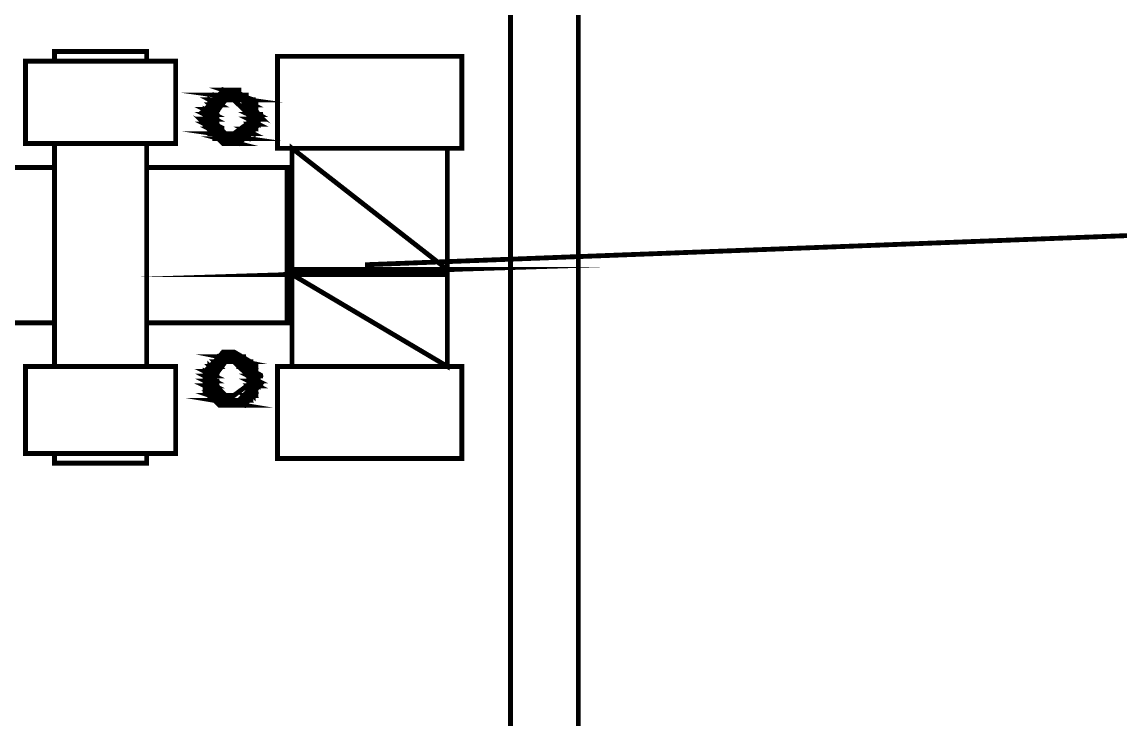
# Model space of a CAD drawing. Header units: metres. Extents: x -593 to 248, y 430 to 1024.
# Drawn here: x -250.28 to -240.68, y 805.31 to 811.41 of the extents above; entities that cross this region are included whole.
import ezdxf

# ---------------------------------------------------------------- set-up
doc = ezdxf.new("R2010")
doc.units = ezdxf.units.M
doc.header["$MEASUREMENT"] = 0
doc.layers.add('C00-00-00-BLACK', color=7, linetype='Continuous')
doc.layers.add('CFF-00-00', color=1, linetype='Continuous')

msp = doc.modelspace()

# ---------------------------------------------------------------- linework, layer by layer
at = {"layer": 'C00-00-00-BLACK', "const_width": 0.0423}
for points in [[(-246.0108, 819.5879), (-246.0108, 810.3449)], [(-245.4178, 819.5879), (-245.4178, 799.2389)], [(-249.1928, 811.0649), (-249.1928, 811.1499), (-249.9978, 811.1499), (-249.9978, 811.0649)], [(-246.0108, 810.4309), (-246.0108, 799.2389)], [(-249.9978, 810.3449), (-249.9978, 808.3959)], [(-249.1928, 808.3959), (-249.1928, 810.3449)], [(-247.9208, 808.3959), (-247.9208, 810.3029)], [(-246.5628, 808.3959), (-246.5628, 810.3029)], [(-249.9978, 810.1349), (-251.3978, 810.1349), (-251.3978, 808.7769), (-249.9978, 808.7769)], [(-249.1928, 808.7769), (-247.9638, 808.7769), (-247.9638, 810.1349), (-249.1928, 810.1349)], [(-249.1928, 807.6339), (-249.1928, 807.5499), (-249.9978, 807.5499), (-249.9978, 807.6339)], [(-249.9978, 807.6339), (-249.1928, 807.6339)]]:
    msp.add_lwpolyline(points, dxfattribs=at)
for points in [[(-250.2508, 810.3449), (-248.9388, 810.3449), (-248.9388, 811.0649), (-250.2508, 811.0649), (-250.2508, 810.3449)], [(-248.0478, 810.3029), (-246.4368, 810.3029), (-246.4368, 811.1079), (-248.0478, 811.1079), (-248.0478, 810.3029)], [(-248.3438, 810.7689), (-248.5978, 810.7689), (-248.3008, 810.7269), (-248.3438, 810.7689)], [(-248.2168, 810.5579), (-248.2168, 810.6019), (-248.2968, 810.7329), (-248.4278, 810.8109), (-248.4708, 810.8109), (-248.5238, 810.8109), (-248.6828, 810.6209), (-248.6828, 810.5579), (-248.6828, 810.5059), (-248.5238, 810.3449), (-248.4708, 810.3449), (-248.4068, 810.3449), (-248.2168, 810.5059), (-248.2168, 810.5579)], [(-248.3868, 810.8109), (-248.5138, 810.8109), (-248.3868, 810.7689), (-248.3868, 810.8109)], [(-248.5978, 810.7689), (-248.3008, 810.7269), (-248.5978, 810.7269), (-248.5978, 810.7689)], [(-248.5558, 810.7689), (-248.3438, 810.7689), (-248.5978, 810.7689), (-248.5558, 810.7689)], [(-248.5138, 810.7689), (-248.3438, 810.7689), (-248.5558, 810.7689), (-248.5138, 810.7689)], [(-248.5558, 810.7689), (-248.3438, 810.7689), (-248.3008, 810.7689), (-248.5558, 810.7689)], [(-248.3438, 810.7689), (-248.3008, 810.7689), (-248.5558, 810.7689), (-248.3438, 810.7689)], [(-248.3438, 810.7689), (-248.5558, 810.7689), (-248.3438, 810.7689)], [(-248.5138, 810.8109), (-248.3868, 810.7689), (-248.5138, 810.7689), (-248.5138, 810.8109)], [(-248.4708, 810.8109), (-248.3868, 810.8109), (-248.5138, 810.8109), (-248.4708, 810.8109)], [(-248.3868, 810.7689), (-248.5138, 810.7689), (-248.3438, 810.7689), (-248.3868, 810.7689)], [(-248.4298, 810.8109), (-248.4708, 810.8109), (-248.4298, 810.8109), (-248.4298, 810.8109)], [(-248.4298, 810.8109), (-248.4708, 810.8109), (-248.3868, 810.8109), (-248.4298, 810.8109)], [(-248.6398, 810.6839), (-248.5978, 810.6419), (-248.6828, 810.6419), (-248.6398, 810.6839)], [(-248.5558, 810.7269), (-248.6398, 810.7269), (-248.5558, 810.6839), (-248.5558, 810.7269)], [(-248.5978, 810.6839), (-248.6398, 810.6839), (-248.5978, 810.6419), (-248.5978, 810.6839)], [(-248.6398, 810.7269), (-248.5558, 810.6839), (-248.6398, 810.6839), (-248.6398, 810.7269)], [(-248.5978, 810.7269), (-248.5558, 810.7269), (-248.6398, 810.7269), (-248.5978, 810.7269)], [(-248.6398, 810.7269), (-248.5558, 810.7269), (-248.5138, 810.7269), (-248.6398, 810.7269)], [(-248.5558, 810.7269), (-248.5138, 810.7269), (-248.6398, 810.7269), (-248.5558, 810.7269)], [(-248.5978, 810.6839), (-248.5558, 810.6839), (-248.6398, 810.6839), (-248.5978, 810.6839)], [(-248.5978, 810.6839), (-248.6398, 810.6839), (-248.5558, 810.6839), (-248.5978, 810.6839)], [(-248.6398, 810.6839), (-248.5978, 810.6839), (-248.5558, 810.6839), (-248.6398, 810.6839)], [(-248.5978, 810.6839), (-248.5558, 810.6839), (-248.6398, 810.6839), (-248.5978, 810.6839)], [(-248.5978, 810.7269), (-248.3008, 810.7269), (-248.2598, 810.7269), (-248.5978, 810.7269)], [(-248.3008, 810.7269), (-248.2598, 810.7269), (-248.5978, 810.7269), (-248.3008, 810.7269)], [(-248.4708, 810.7269), (-248.4298, 810.7269), (-248.5978, 810.7269), (-248.4708, 810.7269)], [(-248.4708, 810.7269), (-248.5978, 810.7269), (-248.4298, 810.7269), (-248.4708, 810.7269)], [(-248.5138, 810.7269), (-248.4708, 810.7269), (-248.5978, 810.7269), (-248.5138, 810.7269)], [(-248.5138, 810.7269), (-248.5978, 810.7269), (-248.4708, 810.7269), (-248.5138, 810.7269)], [(-248.5138, 810.7269), (-248.5978, 810.7269), (-248.5558, 810.7269), (-248.5138, 810.7269)], [(-248.3008, 810.5579), (-248.3008, 810.5999), (-248.4298, 810.7269), (-248.4708, 810.7269), (-248.5028, 810.7269), (-248.5978, 810.5999), (-248.5978, 810.5579), (-248.5978, 810.5259), (-248.5028, 810.4309), (-248.4708, 810.4309), (-248.4298, 810.4309), (-248.3008, 810.5259), (-248.3008, 810.5579)], [(-248.4298, 810.7269), (-248.3008, 810.7269), (-248.2598, 810.7269), (-248.4298, 810.7269)], [(-248.3008, 810.7269), (-248.2598, 810.7269), (-248.4298, 810.7269), (-248.3008, 810.7269)], [(-248.4298, 810.7269), (-248.3008, 810.7269), (-248.2598, 810.7269), (-248.4298, 810.7269)], [(-248.3008, 810.7269), (-248.2598, 810.7269), (-248.4298, 810.7269), (-248.3008, 810.7269)], [(-248.3008, 810.7269), (-248.4298, 810.7269), (-248.3008, 810.7269)], [(-248.4298, 810.7269), (-248.3008, 810.7269), (-248.3868, 810.7269), (-248.4298, 810.7269)], [(-248.2598, 810.7269), (-248.3438, 810.7269), (-248.2598, 810.6839), (-248.2598, 810.7269)], [(-248.3868, 810.7269), (-248.3008, 810.7269), (-248.2598, 810.7269), (-248.3868, 810.7269)], [(-248.3008, 810.7269), (-248.2598, 810.7269), (-248.3868, 810.7269), (-248.3008, 810.7269)], [(-248.3008, 810.7269), (-248.3868, 810.7269), (-248.2598, 810.7269), (-248.3008, 810.7269)], [(-248.3868, 810.7269), (-248.2598, 810.7269), (-248.3438, 810.7269), (-248.3868, 810.7269)], [(-248.3438, 810.7269), (-248.2598, 810.6839), (-248.3438, 810.6839), (-248.3438, 810.7269)], [(-248.3438, 810.6839), (-248.2598, 810.6839), (-248.2168, 810.6839), (-248.3438, 810.6839)], [(-248.2598, 810.6839), (-248.2168, 810.6839), (-248.3438, 810.6839), (-248.2598, 810.6839)], [(-248.2598, 810.6839), (-248.3438, 810.6839), (-248.2598, 810.6839)], [(-248.3438, 810.6839), (-248.2598, 810.6839), (-248.3008, 810.6839), (-248.3438, 810.6839)], [(-248.2598, 810.6839), (-248.3008, 810.6839), (-248.2598, 810.6419), (-248.2598, 810.6839)], [(-248.3008, 810.6839), (-248.2598, 810.6419), (-248.3008, 810.6419), (-248.3008, 810.6839)], [(-248.6828, 810.5149), (-248.5978, 810.4719), (-248.6398, 810.4719), (-248.6828, 810.5149)], [(-248.5978, 810.5989), (-248.6828, 810.5989), (-248.5978, 810.5579), (-248.5978, 810.5989)], [(-248.5978, 810.6419), (-248.6828, 810.6419), (-248.5978, 810.5989), (-248.5978, 810.6419)], [(-248.6828, 810.6419), (-248.5978, 810.5989), (-248.6828, 810.5989), (-248.6828, 810.6419)], [(-248.6828, 810.6419), (-248.5978, 810.6419), (-248.5558, 810.6419), (-248.6828, 810.6419)], [(-248.5978, 810.6419), (-248.5558, 810.6419), (-248.6828, 810.6419), (-248.5978, 810.6419)], [(-248.6828, 810.6419), (-248.5978, 810.6419), (-248.5558, 810.6419), (-248.6828, 810.6419)], [(-248.5978, 810.6419), (-248.5558, 810.6419), (-248.6828, 810.6419), (-248.5978, 810.6419)], [(-248.6828, 810.5989), (-248.5978, 810.5579), (-248.6828, 810.5579), (-248.6828, 810.5989)], [(-248.6828, 810.5989), (-248.5978, 810.5989), (-248.5558, 810.5989), (-248.6828, 810.5989)], [(-248.5978, 810.5989), (-248.5558, 810.5989), (-248.6828, 810.5989), (-248.5978, 810.5989)], [(-248.6828, 810.5579), (-248.5978, 810.5149), (-248.6828, 810.5149), (-248.6828, 810.5579)], [(-248.2168, 810.5989), (-248.3008, 810.5989), (-248.2168, 810.5579), (-248.2168, 810.5989)], [(-248.2598, 810.6419), (-248.3008, 810.6419), (-248.2168, 810.5989), (-248.2598, 810.6419)], [(-248.3008, 810.6419), (-248.2168, 810.5989), (-248.3008, 810.5989), (-248.3008, 810.6419)], [(-248.3008, 810.6419), (-248.2598, 810.6419), (-248.2168, 810.6419), (-248.3008, 810.6419)], [(-248.2598, 810.6419), (-248.2168, 810.6419), (-248.3008, 810.6419), (-248.2598, 810.6419)], [(-248.3008, 810.5989), (-248.2168, 810.5579), (-248.3008, 810.5579), (-248.3008, 810.5989)], [(-248.3008, 810.5989), (-248.2168, 810.5989), (-248.1748, 810.5989), (-248.3008, 810.5989)], [(-248.2168, 810.5989), (-248.1748, 810.5989), (-248.3008, 810.5989), (-248.2168, 810.5989)], [(-248.3008, 810.5579), (-248.2168, 810.5149), (-248.3008, 810.5149), (-248.3008, 810.5579)], [(-248.5978, 810.5579), (-248.6828, 810.5579), (-248.5978, 810.5149), (-248.5978, 810.5579)], [(-248.5978, 810.5149), (-248.6828, 810.5149), (-248.5978, 810.4719), (-248.5978, 810.5149)], [(-248.5558, 810.4719), (-248.6398, 810.4719), (-248.5558, 810.4309), (-248.5558, 810.4719)], [(-248.6828, 810.5579), (-248.5978, 810.5579), (-248.5558, 810.5579), (-248.6828, 810.5579)], [(-248.5978, 810.5579), (-248.5558, 810.5579), (-248.6828, 810.5579), (-248.5978, 810.5579)], [(-248.6828, 810.5149), (-248.5978, 810.5149), (-248.5558, 810.5149), (-248.6828, 810.5149)], [(-248.5978, 810.5149), (-248.5558, 810.5149), (-248.6828, 810.5149), (-248.5978, 810.5149)], [(-248.6828, 810.5149), (-248.5978, 810.5149), (-248.5558, 810.5149), (-248.6828, 810.5149)], [(-248.5978, 810.5149), (-248.5558, 810.5149), (-248.6828, 810.5149), (-248.5978, 810.5149)], [(-248.6398, 810.4719), (-248.5558, 810.4309), (-248.6398, 810.4309), (-248.6398, 810.4719)], [(-248.6398, 810.4719), (-248.5978, 810.4719), (-248.5558, 810.4719), (-248.6398, 810.4719)], [(-248.5978, 810.4719), (-248.5558, 810.4719), (-248.6398, 810.4719), (-248.5978, 810.4719)], [(-248.5558, 810.4719), (-248.5138, 810.4719), (-248.6398, 810.4719), (-248.5558, 810.4719)], [(-248.5558, 810.4719), (-248.6398, 810.4719), (-248.5978, 810.4719), (-248.5558, 810.4719)], [(-248.2598, 810.4719), (-248.3438, 810.4719), (-248.2598, 810.4309), (-248.2598, 810.4719)], [(-248.2168, 810.5579), (-248.3008, 810.5579), (-248.2168, 810.5149), (-248.2168, 810.5579)], [(-248.3438, 810.4719), (-248.2598, 810.4309), (-248.3438, 810.4309), (-248.3438, 810.4719)], [(-248.3008, 810.4719), (-248.2598, 810.4719), (-248.3438, 810.4719), (-248.3008, 810.4719)], [(-248.3438, 810.4719), (-248.2598, 810.4719), (-248.2168, 810.4719), (-248.3438, 810.4719)], [(-248.2598, 810.4719), (-248.2168, 810.4719), (-248.3438, 810.4719), (-248.2598, 810.4719)], [(-248.2598, 810.5149), (-248.3008, 810.5149), (-248.2598, 810.4719), (-248.2598, 810.5149)], [(-248.3008, 810.5579), (-248.2168, 810.5579), (-248.1748, 810.5579), (-248.3008, 810.5579)], [(-248.2168, 810.5579), (-248.1748, 810.5579), (-248.3008, 810.5579), (-248.2168, 810.5579)], [(-248.3008, 810.5149), (-248.2598, 810.4719), (-248.3008, 810.4719), (-248.3008, 810.5149)], [(-248.2598, 810.5149), (-248.2168, 810.5149), (-248.3008, 810.5149), (-248.2598, 810.5149)], [(-248.2598, 810.5149), (-248.3008, 810.5149), (-248.2168, 810.5149), (-248.2598, 810.5149)], [(-248.3008, 810.5149), (-248.2598, 810.5149), (-248.2168, 810.5149), (-248.3008, 810.5149)], [(-248.2598, 810.5149), (-248.2168, 810.5149), (-248.3008, 810.5149), (-248.2598, 810.5149)], [(-248.2598, 810.4719), (-248.3008, 810.4719), (-248.2598, 810.4719)], [(-248.3008, 810.4309), (-248.5978, 810.4309), (-248.3008, 810.3879), (-248.3008, 810.4309)], [(-248.3438, 810.3879), (-248.5558, 810.3879), (-248.3868, 810.3449), (-248.3438, 810.3879)], [(-248.6398, 810.4309), (-248.5558, 810.4309), (-248.5138, 810.4309), (-248.6398, 810.4309)], [(-248.5558, 810.4309), (-248.5138, 810.4309), (-248.6398, 810.4309), (-248.5558, 810.4309)], [(-248.5558, 810.4309), (-248.6398, 810.4309), (-248.5138, 810.4309), (-248.5558, 810.4309)], [(-248.6398, 810.4309), (-248.5138, 810.4309), (-248.5978, 810.4309), (-248.6398, 810.4309)], [(-248.5558, 810.3879), (-248.3868, 810.3449), (-248.5138, 810.3449), (-248.5558, 810.3879)], [(-248.5978, 810.4309), (-248.3008, 810.3879), (-248.5978, 810.3879), (-248.5978, 810.4309)], [(-248.4708, 810.4309), (-248.4298, 810.4309), (-248.5978, 810.4309), (-248.4708, 810.4309)], [(-248.4708, 810.4309), (-248.5978, 810.4309), (-248.5138, 810.4309), (-248.4708, 810.4309)], [(-248.4298, 810.4309), (-248.3868, 810.4309), (-248.5978, 810.4309), (-248.4298, 810.4309)], [(-248.4298, 810.4309), (-248.5978, 810.4309), (-248.4708, 810.4309), (-248.4298, 810.4309)], [(-248.3438, 810.3879), (-248.3008, 810.3879), (-248.5978, 810.3879), (-248.3438, 810.3879)], [(-248.3438, 810.3879), (-248.5978, 810.3879), (-248.3008, 810.3879), (-248.3438, 810.3879)], [(-248.3438, 810.3879), (-248.5978, 810.3879), (-248.3438, 810.3879)], [(-248.5978, 810.3879), (-248.3438, 810.3879), (-248.5558, 810.3879), (-248.5978, 810.3879)], [(-248.5558, 810.3879), (-248.3438, 810.3879), (-248.3008, 810.3879), (-248.5558, 810.3879)], [(-248.3438, 810.3879), (-248.3008, 810.3879), (-248.5558, 810.3879), (-248.3438, 810.3879)], [(-248.3868, 810.4309), (-248.3008, 810.4309), (-248.4298, 810.4309), (-248.3868, 810.4309)], [(-248.4298, 810.4309), (-248.3008, 810.4309), (-248.2598, 810.4309), (-248.4298, 810.4309)], [(-248.3008, 810.4309), (-248.2598, 810.4309), (-248.4298, 810.4309), (-248.3008, 810.4309)], [(-248.3438, 810.4309), (-248.3008, 810.4309), (-248.3868, 810.4309), (-248.3438, 810.4309)], [(-248.3868, 810.4309), (-248.3008, 810.4309), (-248.2598, 810.4309), (-248.3868, 810.4309)], [(-248.3008, 810.4309), (-248.2598, 810.4309), (-248.3868, 810.4309), (-248.3008, 810.4309)], [(-248.3008, 810.4309), (-248.3868, 810.4309), (-248.3008, 810.4309)], [(-248.2598, 810.4309), (-248.3438, 810.4309), (-248.3008, 810.4309), (-248.2598, 810.4309)], [(-248.5138, 810.3449), (-248.3868, 810.3449), (-248.3438, 810.3449), (-248.5138, 810.3449)], [(-248.3868, 810.3449), (-248.3438, 810.3449), (-248.5138, 810.3449), (-248.3868, 810.3449)], [(-248.4298, 810.3449), (-248.4708, 810.3449), (-248.5138, 810.3449), (-248.4298, 810.3449)], [(-248.5138, 810.3449), (-248.3868, 810.3449), (-248.4298, 810.3449), (-248.5138, 810.3449)], [(-248.4298, 810.3449), (-248.3868, 810.3449), (-248.4708, 810.3449), (-248.4298, 810.3449)], [(-247.9208, 810.3029), (-246.5628, 810.3029), (-246.5628, 809.2429), (-247.9208, 810.3029)], [(-247.9208, 810.3029), (-247.9208, 809.2429), (-246.5628, 809.2429), (-247.9208, 810.3029)], [(-246.5628, 809.2429), (-247.9208, 809.1999), (-246.5628, 809.1999), (-246.5628, 809.2429)], [(-247.9208, 809.2429), (-246.5628, 809.2429), (-247.9208, 809.1999), (-247.9208, 809.2429)], [(-246.5628, 809.1999), (-247.9208, 809.1999), (-246.5628, 808.3959), (-246.5628, 809.1999)], [(-247.9208, 809.1999), (-246.5628, 808.3959), (-247.9208, 808.3959), (-247.9208, 809.1999)], [(-248.3438, 808.4809), (-248.5558, 808.4809), (-248.3438, 808.4379), (-248.3438, 808.4809)], [(-248.2168, 808.2689), (-248.2168, 808.3129), (-248.2968, 808.4439), (-248.4278, 808.5219), (-248.4708, 808.5219), (-248.5238, 808.5219), (-248.6828, 808.3319), (-248.6828, 808.2689), (-248.6828, 808.2159), (-248.5238, 808.0569), (-248.4708, 808.0569), (-248.4068, 808.0569), (-248.2168, 808.2159), (-248.2168, 808.2689)], [(-248.5558, 808.4809), (-248.3438, 808.4379), (-248.5558, 808.4379), (-248.5558, 808.4809)], [(-248.5138, 808.4809), (-248.3438, 808.4809), (-248.5558, 808.4809), (-248.5138, 808.4809)], [(-248.4708, 808.4809), (-248.3868, 808.4809), (-248.5138, 808.4809), (-248.4708, 808.4809)], [(-248.5138, 808.4809), (-248.3868, 808.4809), (-248.3438, 808.4809), (-248.5138, 808.4809)], [(-248.3868, 808.4809), (-248.3438, 808.4809), (-248.5138, 808.4809), (-248.3868, 808.4809)], [(-248.3868, 808.4809), (-248.5138, 808.4809), (-248.3438, 808.4809), (-248.3868, 808.4809)], [(-248.4298, 808.4809), (-248.4708, 808.4809), (-248.4298, 808.4809), (-248.4298, 808.4809)], [(-248.4298, 808.4809), (-248.4708, 808.4809), (-248.3868, 808.4809), (-248.4298, 808.4809)], [(-248.3438, 808.3959), (-248.2598, 808.3529), (-248.3008, 808.3529), (-248.3438, 808.3959)], [(-250.2508, 807.6339), (-248.9388, 807.6339), (-248.9388, 808.3959), (-250.2508, 808.3959), (-250.2508, 807.6339)], [(-248.6828, 808.3529), (-248.5978, 808.3119), (-248.6828, 808.3119), (-248.6828, 808.3529)], [(-248.5978, 808.4379), (-248.5558, 808.3959), (-248.6398, 808.3959), (-248.5978, 808.4379)], [(-248.5558, 808.3959), (-248.6398, 808.3959), (-248.5978, 808.3529), (-248.5558, 808.3959)], [(-248.6398, 808.3959), (-248.5978, 808.3529), (-248.6398, 808.3529), (-248.6398, 808.3959)], [(-248.6398, 808.3959), (-248.5558, 808.3959), (-248.5138, 808.3959), (-248.6398, 808.3959)], [(-248.5558, 808.3959), (-248.5138, 808.3959), (-248.6398, 808.3959), (-248.5558, 808.3959)], [(-248.6398, 808.3959), (-248.5558, 808.3959), (-248.5138, 808.3959), (-248.6398, 808.3959)], [(-248.5558, 808.3959), (-248.5138, 808.3959), (-248.6398, 808.3959), (-248.5558, 808.3959)], [(-248.5138, 808.4379), (-248.5978, 808.4379), (-248.5558, 808.3959), (-248.5138, 808.4379)], [(-248.5558, 808.4379), (-248.3438, 808.4379), (-248.5978, 808.4379), (-248.5558, 808.4379)], [(-248.3008, 808.4379), (-248.2598, 808.4379), (-248.5978, 808.4379), (-248.3008, 808.4379)], [(-248.3008, 808.4379), (-248.5978, 808.4379), (-248.3438, 808.4379), (-248.3008, 808.4379)], [(-248.5978, 808.4379), (-248.3008, 808.4379), (-248.2598, 808.4379), (-248.5978, 808.4379)], [(-248.3008, 808.4379), (-248.2598, 808.4379), (-248.5978, 808.4379), (-248.3008, 808.4379)], [(-248.4708, 808.4379), (-248.4298, 808.4379), (-248.5978, 808.4379), (-248.4708, 808.4379)], [(-248.4708, 808.4379), (-248.5978, 808.4379), (-248.4298, 808.4379), (-248.4708, 808.4379)], [(-248.5138, 808.4379), (-248.4708, 808.4379), (-248.5978, 808.4379), (-248.5138, 808.4379)], [(-248.5138, 808.4379), (-248.5978, 808.4379), (-248.4708, 808.4379), (-248.5138, 808.4379)], [(-248.3008, 808.2689), (-248.3008, 808.3119), (-248.4298, 808.4379), (-248.4708, 808.4379), (-248.5028, 808.4379), (-248.5978, 808.3119), (-248.5978, 808.2689), (-248.5978, 808.2369), (-248.5028, 808.1419), (-248.4708, 808.1419), (-248.4298, 808.1419), (-248.3008, 808.2369), (-248.3008, 808.2689)], [(-248.3438, 808.4379), (-248.5558, 808.4379), (-248.3438, 808.4379)], [(-248.3008, 808.4379), (-248.3868, 808.4379), (-248.3008, 808.3959), (-248.3008, 808.4379)], [(-248.4298, 808.4379), (-248.3008, 808.4379), (-248.2598, 808.4379), (-248.4298, 808.4379)], [(-248.3008, 808.4379), (-248.2598, 808.4379), (-248.4298, 808.4379), (-248.3008, 808.4379)], [(-248.3008, 808.4379), (-248.4298, 808.4379), (-248.3008, 808.4379)], [(-248.4298, 808.4379), (-248.3008, 808.4379), (-248.3868, 808.4379), (-248.4298, 808.4379)], [(-248.2598, 808.3959), (-248.3438, 808.3959), (-248.2598, 808.3529), (-248.2598, 808.3959)], [(-248.3868, 808.4379), (-248.3008, 808.3959), (-248.3868, 808.3959), (-248.3868, 808.4379)], [(-248.3008, 808.3959), (-248.3868, 808.3959), (-248.2598, 808.3959), (-248.3008, 808.3959)], [(-248.3868, 808.3959), (-248.2598, 808.3959), (-248.3438, 808.3959), (-248.3868, 808.3959)], [(-248.3438, 808.3959), (-248.2598, 808.3959), (-248.2168, 808.3959), (-248.3438, 808.3959)], [(-248.2598, 808.3959), (-248.2168, 808.3959), (-248.3438, 808.3959), (-248.2598, 808.3959)], [(-248.3438, 808.3959), (-248.2598, 808.3959), (-248.2168, 808.3959), (-248.3438, 808.3959)], [(-248.2598, 808.3959), (-248.2168, 808.3959), (-248.3438, 808.3959), (-248.2598, 808.3959)], [(-248.3008, 808.3529), (-248.2598, 808.3119), (-248.3008, 808.3119), (-248.3008, 808.3529)], [(-248.0478, 807.5909), (-246.4368, 807.5909), (-246.4368, 808.3959), (-248.0478, 808.3959), (-248.0478, 807.5909)], [(-248.5978, 808.3529), (-248.6828, 808.3529), (-248.5978, 808.3119), (-248.5978, 808.3529)], [(-248.5978, 808.3119), (-248.6828, 808.3119), (-248.5978, 808.2689), (-248.5978, 808.3119)], [(-248.5978, 808.2689), (-248.6828, 808.2689), (-248.5978, 808.2259), (-248.5978, 808.2689)], [(-248.6398, 808.3529), (-248.5978, 808.3529), (-248.6828, 808.3529), (-248.6398, 808.3529)], [(-248.6828, 808.3119), (-248.5978, 808.2689), (-248.6828, 808.2689), (-248.6828, 808.3119)], [(-248.6828, 808.3119), (-248.5978, 808.3119), (-248.5558, 808.3119), (-248.6828, 808.3119)], [(-248.5978, 808.3119), (-248.5558, 808.3119), (-248.6828, 808.3119), (-248.5978, 808.3119)], [(-248.6828, 808.2689), (-248.5978, 808.2259), (-248.6828, 808.2259), (-248.6828, 808.2689)], [(-248.6828, 808.2689), (-248.5978, 808.2689), (-248.5558, 808.2689), (-248.6828, 808.2689)], [(-248.5978, 808.2689), (-248.5558, 808.2689), (-248.6828, 808.2689), (-248.5978, 808.2689)], [(-248.6828, 808.2689), (-248.5978, 808.2689), (-248.5558, 808.2689), (-248.6828, 808.2689)], [(-248.5978, 808.2689), (-248.5558, 808.2689), (-248.6828, 808.2689), (-248.5978, 808.2689)], [(-248.6398, 808.3529), (-248.5978, 808.3529), (-248.5558, 808.3529), (-248.6398, 808.3529)], [(-248.5978, 808.3529), (-248.5558, 808.3529), (-248.6398, 808.3529), (-248.5978, 808.3529)], [(-248.5978, 808.3529), (-248.6398, 808.3529), (-248.5978, 808.3529)], [(-248.2168, 808.3119), (-248.3008, 808.3119), (-248.2168, 808.2689), (-248.2168, 808.3119)], [(-248.2168, 808.2689), (-248.3008, 808.2689), (-248.2168, 808.2259), (-248.2168, 808.2689)], [(-248.2598, 808.3529), (-248.3008, 808.3529), (-248.2598, 808.3119), (-248.2598, 808.3529)], [(-248.3008, 808.3529), (-248.2598, 808.3529), (-248.2168, 808.3529), (-248.3008, 808.3529)], [(-248.2598, 808.3529), (-248.2168, 808.3529), (-248.3008, 808.3529), (-248.2598, 808.3529)], [(-248.3008, 808.3119), (-248.2168, 808.2689), (-248.3008, 808.2689), (-248.3008, 808.3119)], [(-248.2168, 808.3119), (-248.1748, 808.3119), (-248.3008, 808.3119), (-248.2168, 808.3119)], [(-248.2168, 808.3119), (-248.3008, 808.3119), (-248.2598, 808.3119), (-248.2168, 808.3119)], [(-248.3008, 808.3119), (-248.2168, 808.3119), (-248.1748, 808.3119), (-248.3008, 808.3119)], [(-248.2168, 808.3119), (-248.1748, 808.3119), (-248.3008, 808.3119), (-248.2168, 808.3119)], [(-248.3008, 808.2689), (-248.2168, 808.2259), (-248.3008, 808.2259), (-248.3008, 808.2689)], [(-248.5978, 808.2259), (-248.6828, 808.2259), (-248.5978, 808.1849), (-248.5978, 808.2259)], [(-248.6398, 808.1419), (-248.5138, 808.0989), (-248.5978, 808.0989), (-248.6398, 808.1419)], [(-248.6828, 808.2259), (-248.5978, 808.1849), (-248.6828, 808.1849), (-248.6828, 808.2259)], [(-248.6828, 808.2259), (-248.5978, 808.2259), (-248.5558, 808.2259), (-248.6828, 808.2259)], [(-248.5978, 808.2259), (-248.5558, 808.2259), (-248.6828, 808.2259), (-248.5978, 808.2259)], [(-248.6828, 808.1849), (-248.5978, 808.1849), (-248.5558, 808.1849), (-248.6828, 808.1849)], [(-248.5978, 808.1849), (-248.5558, 808.1849), (-248.6828, 808.1849), (-248.5978, 808.1849)], [(-248.5978, 808.1849), (-248.6828, 808.1849), (-248.5978, 808.1849)], [(-248.6828, 808.1849), (-248.5978, 808.1849), (-248.6398, 808.1849), (-248.6828, 808.1849)], [(-248.5978, 808.1849), (-248.6398, 808.1849), (-248.5978, 808.1419), (-248.5978, 808.1849)], [(-248.6398, 808.1849), (-248.5978, 808.1419), (-248.6398, 808.1419), (-248.6398, 808.1849)], [(-248.3008, 808.1849), (-248.2598, 808.1419), (-248.3438, 808.1419), (-248.3008, 808.1849)], [(-248.2168, 808.2259), (-248.3008, 808.2259), (-248.2598, 808.1849), (-248.2168, 808.2259)], [(-248.2598, 808.1849), (-248.3008, 808.1849), (-248.2598, 808.1419), (-248.2598, 808.1849)], [(-248.3008, 808.2259), (-248.2598, 808.1849), (-248.3008, 808.1849), (-248.3008, 808.2259)], [(-248.3008, 808.2259), (-248.2168, 808.2259), (-248.1748, 808.2259), (-248.3008, 808.2259)], [(-248.2168, 808.2259), (-248.1748, 808.2259), (-248.3008, 808.2259), (-248.2168, 808.2259)], [(-248.3008, 808.1849), (-248.2598, 808.1849), (-248.2168, 808.1849), (-248.3008, 808.1849)], [(-248.2598, 808.1849), (-248.2168, 808.1849), (-248.3008, 808.1849), (-248.2598, 808.1849)], [(-248.3008, 808.1849), (-248.2598, 808.1849), (-248.2168, 808.1849), (-248.3008, 808.1849)], [(-248.2598, 808.1849), (-248.2168, 808.1849), (-248.3008, 808.1849), (-248.2598, 808.1849)], [(-248.3438, 808.0989), (-248.5978, 808.0989), (-248.3438, 808.0569), (-248.3438, 808.0989)], [(-248.5558, 808.1419), (-248.6398, 808.1419), (-248.5138, 808.0989), (-248.5558, 808.1419)], [(-248.5558, 808.1419), (-248.5138, 808.1419), (-248.6398, 808.1419), (-248.5558, 808.1419)], [(-248.5558, 808.1419), (-248.6398, 808.1419), (-248.5978, 808.1419), (-248.5558, 808.1419)], [(-248.6398, 808.1419), (-248.5558, 808.1419), (-248.5138, 808.1419), (-248.6398, 808.1419)], [(-248.5558, 808.1419), (-248.5138, 808.1419), (-248.6398, 808.1419), (-248.5558, 808.1419)], [(-248.6398, 808.1419), (-248.5558, 808.1419), (-248.5138, 808.1419), (-248.6398, 808.1419)], [(-248.5558, 808.1419), (-248.5138, 808.1419), (-248.6398, 808.1419), (-248.5558, 808.1419)], [(-248.5978, 808.0989), (-248.3438, 808.0569), (-248.5558, 808.0569), (-248.5978, 808.0989)], [(-248.4708, 808.0989), (-248.4298, 808.0989), (-248.5978, 808.0989), (-248.4708, 808.0989)], [(-248.4708, 808.0989), (-248.5978, 808.0989), (-248.5138, 808.0989), (-248.4708, 808.0989)], [(-248.4298, 808.0989), (-248.3868, 808.0989), (-248.5978, 808.0989), (-248.4298, 808.0989)], [(-248.4298, 808.0989), (-248.5978, 808.0989), (-248.4708, 808.0989), (-248.4298, 808.0989)], [(-248.5978, 808.0989), (-248.3008, 808.0989), (-248.2598, 808.0989), (-248.5978, 808.0989)], [(-248.3008, 808.0989), (-248.2598, 808.0989), (-248.5978, 808.0989), (-248.3008, 808.0989)], [(-248.3438, 808.0989), (-248.3008, 808.0989), (-248.5978, 808.0989), (-248.3438, 808.0989)], [(-248.3438, 808.0989), (-248.5978, 808.0989), (-248.3008, 808.0989), (-248.3438, 808.0989)], [(-248.3868, 808.0989), (-248.3008, 808.0989), (-248.4298, 808.0989), (-248.3868, 808.0989)], [(-248.4298, 808.0989), (-248.3008, 808.0989), (-248.2598, 808.0989), (-248.4298, 808.0989)], [(-248.3008, 808.0989), (-248.2598, 808.0989), (-248.4298, 808.0989), (-248.3008, 808.0989)], [(-248.4298, 808.0989), (-248.3008, 808.0989), (-248.2598, 808.0989), (-248.4298, 808.0989)], [(-248.3008, 808.0989), (-248.2598, 808.0989), (-248.4298, 808.0989), (-248.3008, 808.0989)], [(-248.3438, 808.1419), (-248.3008, 808.0989), (-248.3868, 808.0989), (-248.3438, 808.1419)], [(-248.3868, 808.0989), (-248.3008, 808.0989), (-248.2598, 808.0989), (-248.3868, 808.0989)], [(-248.3008, 808.0989), (-248.2598, 808.0989), (-248.3868, 808.0989), (-248.3008, 808.0989)], [(-248.3008, 808.0989), (-248.3868, 808.0989), (-248.3008, 808.0989)], [(-248.2598, 808.1419), (-248.3438, 808.1419), (-248.3008, 808.0989), (-248.2598, 808.1419)], [(-248.3438, 808.1419), (-248.2598, 808.1419), (-248.2168, 808.1419), (-248.3438, 808.1419)], [(-248.2598, 808.1419), (-248.2168, 808.1419), (-248.3438, 808.1419), (-248.2598, 808.1419)], [(-248.3438, 808.1419), (-248.2598, 808.1419), (-248.2168, 808.1419), (-248.3438, 808.1419)], [(-248.2598, 808.1419), (-248.2168, 808.1419), (-248.3438, 808.1419), (-248.2598, 808.1419)], [(-248.5558, 808.0569), (-248.3438, 808.0569), (-248.3008, 808.0569), (-248.5558, 808.0569)], [(-248.3438, 808.0569), (-248.3008, 808.0569), (-248.5558, 808.0569), (-248.3438, 808.0569)], [(-248.3438, 808.0569), (-248.5558, 808.0569), (-248.3868, 808.0569), (-248.3438, 808.0569)], [(-248.5558, 808.0569), (-248.3868, 808.0569), (-248.5138, 808.0569), (-248.5558, 808.0569)], [(-248.5138, 808.0569), (-248.3868, 808.0569), (-248.3438, 808.0569), (-248.5138, 808.0569)], [(-248.3868, 808.0569), (-248.3438, 808.0569), (-248.5138, 808.0569), (-248.3868, 808.0569)], [(-248.4298, 808.0569), (-248.4708, 808.0569), (-248.5138, 808.0569), (-248.4298, 808.0569)], [(-248.5138, 808.0569), (-248.3868, 808.0569), (-248.4298, 808.0569), (-248.5138, 808.0569)], [(-248.4298, 808.0569), (-248.3868, 808.0569), (-248.4708, 808.0569), (-248.4298, 808.0569)]]:
    msp.add_lwpolyline(points, close=True, dxfattribs=at)
at = {"layer": 'C00-00-00-BLACK'}
for points in [[(-248.4708, 810.8109), (-248.3868, 810.8109), (-248.5138, 810.8109), (-248.4708, 810.8109)], [(-248.3868, 810.8109), (-248.5138, 810.8109), (-248.3868, 810.7689), (-248.3868, 810.8109)], [(-248.5138, 810.8109), (-248.3868, 810.7689), (-248.5138, 810.7689), (-248.5138, 810.8109)], [(-248.4298, 810.8109), (-248.4708, 810.8109), (-248.4298, 810.8109), (-248.4298, 810.8109)], [(-248.4298, 810.8109), (-248.4708, 810.8109), (-248.3868, 810.8109), (-248.4298, 810.8109)], [(-248.6398, 810.6839), (-248.5978, 810.6419), (-248.6828, 810.6419), (-248.6398, 810.6839)], [(-248.5978, 810.7269), (-248.5558, 810.7269), (-248.6398, 810.7269), (-248.5978, 810.7269)], [(-248.6398, 810.7269), (-248.5558, 810.7269), (-248.5138, 810.7269), (-248.6398, 810.7269)], [(-248.5558, 810.7269), (-248.5138, 810.7269), (-248.6398, 810.7269), (-248.5558, 810.7269)], [(-248.5558, 810.7269), (-248.6398, 810.7269), (-248.5558, 810.6839), (-248.5558, 810.7269)], [(-248.6398, 810.7269), (-248.5558, 810.6839), (-248.6398, 810.6839), (-248.6398, 810.7269)], [(-248.5978, 810.6839), (-248.5558, 810.6839), (-248.6398, 810.6839), (-248.5978, 810.6839)], [(-248.5978, 810.6839), (-248.6398, 810.6839), (-248.5558, 810.6839), (-248.5978, 810.6839)], [(-248.6398, 810.6839), (-248.5978, 810.6839), (-248.5558, 810.6839), (-248.6398, 810.6839)], [(-248.5978, 810.6839), (-248.5558, 810.6839), (-248.6398, 810.6839), (-248.5978, 810.6839)], [(-248.5978, 810.6839), (-248.6398, 810.6839), (-248.5978, 810.6419), (-248.5978, 810.6839)], [(-248.5558, 810.7689), (-248.3438, 810.7689), (-248.5978, 810.7689), (-248.5558, 810.7689)], [(-248.3438, 810.7689), (-248.5978, 810.7689), (-248.3008, 810.7269), (-248.3438, 810.7689)], [(-248.5978, 810.7689), (-248.3008, 810.7269), (-248.5978, 810.7269), (-248.5978, 810.7689)], [(-248.5978, 810.7269), (-248.3008, 810.7269), (-248.2598, 810.7269), (-248.5978, 810.7269)], [(-248.3008, 810.7269), (-248.2598, 810.7269), (-248.5978, 810.7269), (-248.3008, 810.7269)], [(-248.4708, 810.7269), (-248.4298, 810.7269), (-248.5978, 810.7269), (-248.4708, 810.7269)], [(-248.4708, 810.7269), (-248.5978, 810.7269), (-248.4298, 810.7269), (-248.4708, 810.7269)], [(-248.5138, 810.7269), (-248.4708, 810.7269), (-248.5978, 810.7269), (-248.5138, 810.7269)], [(-248.5138, 810.7269), (-248.5978, 810.7269), (-248.4708, 810.7269), (-248.5138, 810.7269)], [(-248.5138, 810.7269), (-248.5978, 810.7269), (-248.5558, 810.7269), (-248.5138, 810.7269)], [(-248.5138, 810.7689), (-248.3438, 810.7689), (-248.5558, 810.7689), (-248.5138, 810.7689)], [(-248.5558, 810.7689), (-248.3438, 810.7689), (-248.3008, 810.7689), (-248.5558, 810.7689)], [(-248.3438, 810.7689), (-248.3008, 810.7689), (-248.5558, 810.7689), (-248.3438, 810.7689)], [(-248.3438, 810.7689), (-248.5558, 810.7689), (-248.3438, 810.7689)], [(-248.3868, 810.7689), (-248.5138, 810.7689), (-248.3438, 810.7689), (-248.3868, 810.7689)], [(-248.4298, 810.7269), (-248.3008, 810.7269), (-248.2598, 810.7269), (-248.4298, 810.7269)], [(-248.3008, 810.7269), (-248.2598, 810.7269), (-248.4298, 810.7269), (-248.3008, 810.7269)], [(-248.4298, 810.7269), (-248.3008, 810.7269), (-248.2598, 810.7269), (-248.4298, 810.7269)], [(-248.3008, 810.7269), (-248.2598, 810.7269), (-248.4298, 810.7269), (-248.3008, 810.7269)], [(-248.3008, 810.7269), (-248.4298, 810.7269), (-248.3008, 810.7269)], [(-248.4298, 810.7269), (-248.3008, 810.7269), (-248.3868, 810.7269), (-248.4298, 810.7269)], [(-248.3868, 810.7269), (-248.3008, 810.7269), (-248.2598, 810.7269), (-248.3868, 810.7269)], [(-248.3008, 810.7269), (-248.2598, 810.7269), (-248.3868, 810.7269), (-248.3008, 810.7269)], [(-248.3008, 810.7269), (-248.3868, 810.7269), (-248.2598, 810.7269), (-248.3008, 810.7269)], [(-248.3868, 810.7269), (-248.2598, 810.7269), (-248.3438, 810.7269), (-248.3868, 810.7269)], [(-248.2598, 810.7269), (-248.3438, 810.7269), (-248.2598, 810.6839), (-248.2598, 810.7269)], [(-248.3438, 810.7269), (-248.2598, 810.6839), (-248.3438, 810.6839), (-248.3438, 810.7269)], [(-248.3438, 810.6839), (-248.2598, 810.6839), (-248.2168, 810.6839), (-248.3438, 810.6839)], [(-248.2598, 810.6839), (-248.2168, 810.6839), (-248.3438, 810.6839), (-248.2598, 810.6839)], [(-248.2598, 810.6839), (-248.3438, 810.6839), (-248.2598, 810.6839)], [(-248.3438, 810.6839), (-248.2598, 810.6839), (-248.3008, 810.6839), (-248.3438, 810.6839)], [(-248.2598, 810.6839), (-248.3008, 810.6839), (-248.2598, 810.6419), (-248.2598, 810.6839)], [(-248.3008, 810.6839), (-248.2598, 810.6419), (-248.3008, 810.6419), (-248.3008, 810.6839)], [(-248.6828, 810.6419), (-248.5978, 810.6419), (-248.5558, 810.6419), (-248.6828, 810.6419)], [(-248.5978, 810.6419), (-248.5558, 810.6419), (-248.6828, 810.6419), (-248.5978, 810.6419)], [(-248.6828, 810.6419), (-248.5978, 810.6419), (-248.5558, 810.6419), (-248.6828, 810.6419)], [(-248.5978, 810.6419), (-248.5558, 810.6419), (-248.6828, 810.6419), (-248.5978, 810.6419)], [(-248.5978, 810.6419), (-248.6828, 810.6419), (-248.5978, 810.5989), (-248.5978, 810.6419)], [(-248.6828, 810.6419), (-248.5978, 810.5989), (-248.6828, 810.5989), (-248.6828, 810.6419)], [(-248.6828, 810.5989), (-248.5978, 810.5989), (-248.5558, 810.5989), (-248.6828, 810.5989)], [(-248.5978, 810.5989), (-248.5558, 810.5989), (-248.6828, 810.5989), (-248.5978, 810.5989)], [(-248.5978, 810.5989), (-248.6828, 810.5989), (-248.5978, 810.5579), (-248.5978, 810.5989)], [(-248.6828, 810.5989), (-248.5978, 810.5579), (-248.6828, 810.5579), (-248.6828, 810.5989)], [(-248.3008, 810.6419), (-248.2598, 810.6419), (-248.2168, 810.6419), (-248.3008, 810.6419)], [(-248.2598, 810.6419), (-248.2168, 810.6419), (-248.3008, 810.6419), (-248.2598, 810.6419)], [(-248.2598, 810.6419), (-248.3008, 810.6419), (-248.2168, 810.5989), (-248.2598, 810.6419)], [(-248.3008, 810.6419), (-248.2168, 810.5989), (-248.3008, 810.5989), (-248.3008, 810.6419)], [(-248.3008, 810.5989), (-248.2168, 810.5989), (-248.1748, 810.5989), (-248.3008, 810.5989)], [(-248.2168, 810.5989), (-248.1748, 810.5989), (-248.3008, 810.5989), (-248.2168, 810.5989)], [(-248.2168, 810.5989), (-248.3008, 810.5989), (-248.2168, 810.5579), (-248.2168, 810.5989)], [(-248.3008, 810.5989), (-248.2168, 810.5579), (-248.3008, 810.5579), (-248.3008, 810.5989)], [(-248.6828, 810.5579), (-248.5978, 810.5579), (-248.5558, 810.5579), (-248.6828, 810.5579)], [(-248.5978, 810.5579), (-248.5558, 810.5579), (-248.6828, 810.5579), (-248.5978, 810.5579)], [(-248.5978, 810.5579), (-248.6828, 810.5579), (-248.5978, 810.5149), (-248.5978, 810.5579)], [(-248.6828, 810.5579), (-248.5978, 810.5149), (-248.6828, 810.5149), (-248.6828, 810.5579)], [(-248.6828, 810.5149), (-248.5978, 810.5149), (-248.5558, 810.5149), (-248.6828, 810.5149)], [(-248.5978, 810.5149), (-248.5558, 810.5149), (-248.6828, 810.5149), (-248.5978, 810.5149)], [(-248.6828, 810.5149), (-248.5978, 810.5149), (-248.5558, 810.5149), (-248.6828, 810.5149)], [(-248.5978, 810.5149), (-248.5558, 810.5149), (-248.6828, 810.5149), (-248.5978, 810.5149)], [(-248.5978, 810.5149), (-248.6828, 810.5149), (-248.5978, 810.4719), (-248.5978, 810.5149)], [(-248.6828, 810.5149), (-248.5978, 810.4719), (-248.6398, 810.4719), (-248.6828, 810.5149)], [(-248.3008, 810.5579), (-248.2168, 810.5579), (-248.1748, 810.5579), (-248.3008, 810.5579)], [(-248.2168, 810.5579), (-248.1748, 810.5579), (-248.3008, 810.5579), (-248.2168, 810.5579)], [(-248.2168, 810.5579), (-248.3008, 810.5579), (-248.2168, 810.5149), (-248.2168, 810.5579)], [(-248.3008, 810.5579), (-248.2168, 810.5149), (-248.3008, 810.5149), (-248.3008, 810.5579)], [(-248.2598, 810.5149), (-248.2168, 810.5149), (-248.3008, 810.5149), (-248.2598, 810.5149)], [(-248.2598, 810.5149), (-248.3008, 810.5149), (-248.2168, 810.5149), (-248.2598, 810.5149)], [(-248.3008, 810.5149), (-248.2598, 810.5149), (-248.2168, 810.5149), (-248.3008, 810.5149)], [(-248.2598, 810.5149), (-248.2168, 810.5149), (-248.3008, 810.5149), (-248.2598, 810.5149)], [(-248.2598, 810.5149), (-248.3008, 810.5149), (-248.2598, 810.4719), (-248.2598, 810.5149)], [(-248.3008, 810.5149), (-248.2598, 810.4719), (-248.3008, 810.4719), (-248.3008, 810.5149)], [(-248.6398, 810.4719), (-248.5978, 810.4719), (-248.5558, 810.4719), (-248.6398, 810.4719)], [(-248.5978, 810.4719), (-248.5558, 810.4719), (-248.6398, 810.4719), (-248.5978, 810.4719)], [(-248.5558, 810.4719), (-248.5138, 810.4719), (-248.6398, 810.4719), (-248.5558, 810.4719)], [(-248.5558, 810.4719), (-248.6398, 810.4719), (-248.5978, 810.4719), (-248.5558, 810.4719)], [(-248.5558, 810.4719), (-248.6398, 810.4719), (-248.5558, 810.4309), (-248.5558, 810.4719)], [(-248.6398, 810.4719), (-248.5558, 810.4309), (-248.6398, 810.4309), (-248.6398, 810.4719)], [(-248.6398, 810.4309), (-248.5558, 810.4309), (-248.5138, 810.4309), (-248.6398, 810.4309)], [(-248.5558, 810.4309), (-248.5138, 810.4309), (-248.6398, 810.4309), (-248.5558, 810.4309)], [(-248.5558, 810.4309), (-248.6398, 810.4309), (-248.5138, 810.4309), (-248.5558, 810.4309)], [(-248.6398, 810.4309), (-248.5138, 810.4309), (-248.5978, 810.4309), (-248.6398, 810.4309)], [(-248.4708, 810.4309), (-248.4298, 810.4309), (-248.5978, 810.4309), (-248.4708, 810.4309)], [(-248.4708, 810.4309), (-248.5978, 810.4309), (-248.5138, 810.4309), (-248.4708, 810.4309)], [(-248.4298, 810.4309), (-248.3868, 810.4309), (-248.5978, 810.4309), (-248.4298, 810.4309)], [(-248.4298, 810.4309), (-248.5978, 810.4309), (-248.4708, 810.4309), (-248.4298, 810.4309)], [(-248.3008, 810.4309), (-248.5978, 810.4309), (-248.3008, 810.3879), (-248.3008, 810.4309)], [(-248.5978, 810.4309), (-248.3008, 810.3879), (-248.5978, 810.3879), (-248.5978, 810.4309)], [(-248.3868, 810.4309), (-248.3008, 810.4309), (-248.4298, 810.4309), (-248.3868, 810.4309)], [(-248.4298, 810.4309), (-248.3008, 810.4309), (-248.2598, 810.4309), (-248.4298, 810.4309)], [(-248.3008, 810.4309), (-248.2598, 810.4309), (-248.4298, 810.4309), (-248.3008, 810.4309)], [(-248.3438, 810.4309), (-248.3008, 810.4309), (-248.3868, 810.4309), (-248.3438, 810.4309)], [(-248.3868, 810.4309), (-248.3008, 810.4309), (-248.2598, 810.4309), (-248.3868, 810.4309)], [(-248.3008, 810.4309), (-248.2598, 810.4309), (-248.3868, 810.4309), (-248.3008, 810.4309)], [(-248.3008, 810.4309), (-248.3868, 810.4309), (-248.3008, 810.4309)], [(-248.3008, 810.4719), (-248.2598, 810.4719), (-248.3438, 810.4719), (-248.3008, 810.4719)], [(-248.3438, 810.4719), (-248.2598, 810.4719), (-248.2168, 810.4719), (-248.3438, 810.4719)], [(-248.2598, 810.4719), (-248.2168, 810.4719), (-248.3438, 810.4719), (-248.2598, 810.4719)], [(-248.2598, 810.4719), (-248.3438, 810.4719), (-248.2598, 810.4309), (-248.2598, 810.4719)], [(-248.3438, 810.4719), (-248.2598, 810.4309), (-248.3438, 810.4309), (-248.3438, 810.4719)], [(-248.2598, 810.4309), (-248.3438, 810.4309), (-248.3008, 810.4309), (-248.2598, 810.4309)], [(-248.2598, 810.4719), (-248.3008, 810.4719), (-248.2598, 810.4719)], [(-248.3438, 810.3879), (-248.3008, 810.3879), (-248.5978, 810.3879), (-248.3438, 810.3879)], [(-248.3438, 810.3879), (-248.5978, 810.3879), (-248.3008, 810.3879), (-248.3438, 810.3879)], [(-248.3438, 810.3879), (-248.5978, 810.3879), (-248.3438, 810.3879)], [(-248.5978, 810.3879), (-248.3438, 810.3879), (-248.5558, 810.3879), (-248.5978, 810.3879)], [(-248.5558, 810.3879), (-248.3438, 810.3879), (-248.3008, 810.3879), (-248.5558, 810.3879)], [(-248.3438, 810.3879), (-248.3008, 810.3879), (-248.5558, 810.3879), (-248.3438, 810.3879)], [(-248.3438, 810.3879), (-248.5558, 810.3879), (-248.3868, 810.3449), (-248.3438, 810.3879)], [(-248.5558, 810.3879), (-248.3868, 810.3449), (-248.5138, 810.3449), (-248.5558, 810.3879)], [(-248.5138, 810.3449), (-248.3868, 810.3449), (-248.3438, 810.3449), (-248.5138, 810.3449)], [(-248.3868, 810.3449), (-248.3438, 810.3449), (-248.5138, 810.3449), (-248.3868, 810.3449)], [(-248.4298, 810.3449), (-248.4708, 810.3449), (-248.5138, 810.3449), (-248.4298, 810.3449)], [(-248.5138, 810.3449), (-248.3868, 810.3449), (-248.4298, 810.3449), (-248.5138, 810.3449)], [(-248.4298, 810.3449), (-248.3868, 810.3449), (-248.4708, 810.3449), (-248.4298, 810.3449)], [(-247.9208, 810.3029), (-247.9208, 809.2429), (-246.5628, 809.2429), (-247.9208, 810.3029)], [(-247.9208, 810.3029), (-246.5628, 810.3029), (-246.5628, 809.2429), (-247.9208, 810.3029)], [(-247.9208, 809.2429), (-246.5628, 809.2429), (-247.9208, 809.1999), (-247.9208, 809.2429)], [(-246.5628, 809.2429), (-247.9208, 809.1999), (-246.5628, 809.1999), (-246.5628, 809.2429)], [(-246.5628, 809.1999), (-247.9208, 809.1999), (-246.5628, 808.3959), (-246.5628, 809.1999)], [(-247.9208, 809.1999), (-246.5628, 808.3959), (-247.9208, 808.3959), (-247.9208, 809.1999)], [(-248.5138, 808.4809), (-248.3438, 808.4809), (-248.5558, 808.4809), (-248.5138, 808.4809)], [(-248.3438, 808.4809), (-248.5558, 808.4809), (-248.3438, 808.4379), (-248.3438, 808.4809)], [(-248.5558, 808.4809), (-248.3438, 808.4379), (-248.5558, 808.4379), (-248.5558, 808.4809)], [(-248.4708, 808.4809), (-248.3868, 808.4809), (-248.5138, 808.4809), (-248.4708, 808.4809)], [(-248.5138, 808.4809), (-248.3868, 808.4809), (-248.3438, 808.4809), (-248.5138, 808.4809)], [(-248.3868, 808.4809), (-248.3438, 808.4809), (-248.5138, 808.4809), (-248.3868, 808.4809)], [(-248.3868, 808.4809), (-248.5138, 808.4809), (-248.3438, 808.4809), (-248.3868, 808.4809)], [(-248.4298, 808.4809), (-248.4708, 808.4809), (-248.4298, 808.4809), (-248.4298, 808.4809)], [(-248.4298, 808.4809), (-248.4708, 808.4809), (-248.3868, 808.4809), (-248.4298, 808.4809)], [(-248.5978, 808.4379), (-248.5558, 808.3959), (-248.6398, 808.3959), (-248.5978, 808.4379)], [(-248.6398, 808.3959), (-248.5558, 808.3959), (-248.5138, 808.3959), (-248.6398, 808.3959)], [(-248.5558, 808.3959), (-248.5138, 808.3959), (-248.6398, 808.3959), (-248.5558, 808.3959)], [(-248.6398, 808.3959), (-248.5558, 808.3959), (-248.5138, 808.3959), (-248.6398, 808.3959)], [(-248.5558, 808.3959), (-248.5138, 808.3959), (-248.6398, 808.3959), (-248.5558, 808.3959)], [(-248.5558, 808.3959), (-248.6398, 808.3959), (-248.5978, 808.3529), (-248.5558, 808.3959)], [(-248.6398, 808.3959), (-248.5978, 808.3529), (-248.6398, 808.3529), (-248.6398, 808.3959)], [(-248.5558, 808.4379), (-248.3438, 808.4379), (-248.5978, 808.4379), (-248.5558, 808.4379)], [(-248.3008, 808.4379), (-248.2598, 808.4379), (-248.5978, 808.4379), (-248.3008, 808.4379)], [(-248.3008, 808.4379), (-248.5978, 808.4379), (-248.3438, 808.4379), (-248.3008, 808.4379)], [(-248.5978, 808.4379), (-248.3008, 808.4379), (-248.2598, 808.4379), (-248.5978, 808.4379)], [(-248.3008, 808.4379), (-248.2598, 808.4379), (-248.5978, 808.4379), (-248.3008, 808.4379)], [(-248.4708, 808.4379), (-248.4298, 808.4379), (-248.5978, 808.4379), (-248.4708, 808.4379)], [(-248.4708, 808.4379), (-248.5978, 808.4379), (-248.4298, 808.4379), (-248.4708, 808.4379)], [(-248.5138, 808.4379), (-248.4708, 808.4379), (-248.5978, 808.4379), (-248.5138, 808.4379)], [(-248.5138, 808.4379), (-248.5978, 808.4379), (-248.4708, 808.4379), (-248.5138, 808.4379)], [(-248.5138, 808.4379), (-248.5978, 808.4379), (-248.5558, 808.3959), (-248.5138, 808.4379)], [(-248.3438, 808.4379), (-248.5558, 808.4379), (-248.3438, 808.4379)], [(-248.4298, 808.4379), (-248.3008, 808.4379), (-248.2598, 808.4379), (-248.4298, 808.4379)], [(-248.3008, 808.4379), (-248.2598, 808.4379), (-248.4298, 808.4379), (-248.3008, 808.4379)], [(-248.3008, 808.4379), (-248.4298, 808.4379), (-248.3008, 808.4379)], [(-248.4298, 808.4379), (-248.3008, 808.4379), (-248.3868, 808.4379), (-248.4298, 808.4379)], [(-248.3008, 808.4379), (-248.3868, 808.4379), (-248.3008, 808.3959), (-248.3008, 808.4379)], [(-248.3868, 808.4379), (-248.3008, 808.3959), (-248.3868, 808.3959), (-248.3868, 808.4379)], [(-248.3008, 808.3959), (-248.3868, 808.3959), (-248.2598, 808.3959), (-248.3008, 808.3959)], [(-248.3868, 808.3959), (-248.2598, 808.3959), (-248.3438, 808.3959), (-248.3868, 808.3959)], [(-248.3438, 808.3959), (-248.2598, 808.3959), (-248.2168, 808.3959), (-248.3438, 808.3959)], [(-248.2598, 808.3959), (-248.2168, 808.3959), (-248.3438, 808.3959), (-248.2598, 808.3959)], [(-248.3438, 808.3959), (-248.2598, 808.3959), (-248.2168, 808.3959), (-248.3438, 808.3959)], [(-248.2598, 808.3959), (-248.2168, 808.3959), (-248.3438, 808.3959), (-248.2598, 808.3959)], [(-248.2598, 808.3959), (-248.3438, 808.3959), (-248.2598, 808.3529), (-248.2598, 808.3959)], [(-248.3438, 808.3959), (-248.2598, 808.3529), (-248.3008, 808.3529), (-248.3438, 808.3959)], [(-248.6398, 808.3529), (-248.5978, 808.3529), (-248.6828, 808.3529), (-248.6398, 808.3529)], [(-248.5978, 808.3529), (-248.6828, 808.3529), (-248.5978, 808.3119), (-248.5978, 808.3529)], [(-248.6828, 808.3529), (-248.5978, 808.3119), (-248.6828, 808.3119), (-248.6828, 808.3529)], [(-248.6828, 808.3119), (-248.5978, 808.3119), (-248.5558, 808.3119), (-248.6828, 808.3119)], [(-248.5978, 808.3119), (-248.5558, 808.3119), (-248.6828, 808.3119), (-248.5978, 808.3119)], [(-248.5978, 808.3119), (-248.6828, 808.3119), (-248.5978, 808.2689), (-248.5978, 808.3119)], [(-248.6828, 808.3119), (-248.5978, 808.2689), (-248.6828, 808.2689), (-248.6828, 808.3119)], [(-248.6398, 808.3529), (-248.5978, 808.3529), (-248.5558, 808.3529), (-248.6398, 808.3529)], [(-248.5978, 808.3529), (-248.5558, 808.3529), (-248.6398, 808.3529), (-248.5978, 808.3529)], [(-248.5978, 808.3529), (-248.6398, 808.3529), (-248.5978, 808.3529)], [(-248.3008, 808.3529), (-248.2598, 808.3529), (-248.2168, 808.3529), (-248.3008, 808.3529)], [(-248.2598, 808.3529), (-248.2168, 808.3529), (-248.3008, 808.3529), (-248.2598, 808.3529)], [(-248.2598, 808.3529), (-248.3008, 808.3529), (-248.2598, 808.3119), (-248.2598, 808.3529)], [(-248.3008, 808.3529), (-248.2598, 808.3119), (-248.3008, 808.3119), (-248.3008, 808.3529)], [(-248.2168, 808.3119), (-248.1748, 808.3119), (-248.3008, 808.3119), (-248.2168, 808.3119)], [(-248.2168, 808.3119), (-248.3008, 808.3119), (-248.2598, 808.3119), (-248.2168, 808.3119)], [(-248.3008, 808.3119), (-248.2168, 808.3119), (-248.1748, 808.3119), (-248.3008, 808.3119)], [(-248.2168, 808.3119), (-248.1748, 808.3119), (-248.3008, 808.3119), (-248.2168, 808.3119)], [(-248.2168, 808.3119), (-248.3008, 808.3119), (-248.2168, 808.2689), (-248.2168, 808.3119)], [(-248.3008, 808.3119), (-248.2168, 808.2689), (-248.3008, 808.2689), (-248.3008, 808.3119)], [(-248.6828, 808.2689), (-248.5978, 808.2689), (-248.5558, 808.2689), (-248.6828, 808.2689)], [(-248.5978, 808.2689), (-248.5558, 808.2689), (-248.6828, 808.2689), (-248.5978, 808.2689)], [(-248.6828, 808.2689), (-248.5978, 808.2689), (-248.5558, 808.2689), (-248.6828, 808.2689)], [(-248.5978, 808.2689), (-248.5558, 808.2689), (-248.6828, 808.2689), (-248.5978, 808.2689)], [(-248.5978, 808.2689), (-248.6828, 808.2689), (-248.5978, 808.2259), (-248.5978, 808.2689)], [(-248.6828, 808.2689), (-248.5978, 808.2259), (-248.6828, 808.2259), (-248.6828, 808.2689)], [(-248.6828, 808.2259), (-248.5978, 808.2259), (-248.5558, 808.2259), (-248.6828, 808.2259)], [(-248.5978, 808.2259), (-248.5558, 808.2259), (-248.6828, 808.2259), (-248.5978, 808.2259)], [(-248.5978, 808.2259), (-248.6828, 808.2259), (-248.5978, 808.1849), (-248.5978, 808.2259)], [(-248.6828, 808.2259), (-248.5978, 808.1849), (-248.6828, 808.1849), (-248.6828, 808.2259)], [(-248.2168, 808.2689), (-248.3008, 808.2689), (-248.2168, 808.2259), (-248.2168, 808.2689)], [(-248.3008, 808.2689), (-248.2168, 808.2259), (-248.3008, 808.2259), (-248.3008, 808.2689)], [(-248.3008, 808.2259), (-248.2168, 808.2259), (-248.1748, 808.2259), (-248.3008, 808.2259)], [(-248.2168, 808.2259), (-248.1748, 808.2259), (-248.3008, 808.2259), (-248.2168, 808.2259)], [(-248.2168, 808.2259), (-248.3008, 808.2259), (-248.2598, 808.1849), (-248.2168, 808.2259)], [(-248.3008, 808.2259), (-248.2598, 808.1849), (-248.3008, 808.1849), (-248.3008, 808.2259)], [(-248.6828, 808.1849), (-248.5978, 808.1849), (-248.5558, 808.1849), (-248.6828, 808.1849)], [(-248.5978, 808.1849), (-248.5558, 808.1849), (-248.6828, 808.1849), (-248.5978, 808.1849)], [(-248.5978, 808.1849), (-248.6828, 808.1849), (-248.5978, 808.1849)], [(-248.6828, 808.1849), (-248.5978, 808.1849), (-248.6398, 808.1849), (-248.6828, 808.1849)], [(-248.5978, 808.1849), (-248.6398, 808.1849), (-248.5978, 808.1419), (-248.5978, 808.1849)], [(-248.6398, 808.1849), (-248.5978, 808.1419), (-248.6398, 808.1419), (-248.6398, 808.1849)], [(-248.5558, 808.1419), (-248.5138, 808.1419), (-248.6398, 808.1419), (-248.5558, 808.1419)], [(-248.5558, 808.1419), (-248.6398, 808.1419), (-248.5978, 808.1419), (-248.5558, 808.1419)], [(-248.6398, 808.1419), (-248.5558, 808.1419), (-248.5138, 808.1419), (-248.6398, 808.1419)], [(-248.5558, 808.1419), (-248.5138, 808.1419), (-248.6398, 808.1419), (-248.5558, 808.1419)], [(-248.6398, 808.1419), (-248.5558, 808.1419), (-248.5138, 808.1419), (-248.6398, 808.1419)], [(-248.5558, 808.1419), (-248.5138, 808.1419), (-248.6398, 808.1419), (-248.5558, 808.1419)], [(-248.5558, 808.1419), (-248.6398, 808.1419), (-248.5138, 808.0989), (-248.5558, 808.1419)], [(-248.6398, 808.1419), (-248.5138, 808.0989), (-248.5978, 808.0989), (-248.6398, 808.1419)], [(-248.4708, 808.0989), (-248.4298, 808.0989), (-248.5978, 808.0989), (-248.4708, 808.0989)], [(-248.4708, 808.0989), (-248.5978, 808.0989), (-248.5138, 808.0989), (-248.4708, 808.0989)], [(-248.4298, 808.0989), (-248.3868, 808.0989), (-248.5978, 808.0989), (-248.4298, 808.0989)], [(-248.4298, 808.0989), (-248.5978, 808.0989), (-248.4708, 808.0989), (-248.4298, 808.0989)], [(-248.5978, 808.0989), (-248.3008, 808.0989), (-248.2598, 808.0989), (-248.5978, 808.0989)], [(-248.3008, 808.0989), (-248.2598, 808.0989), (-248.5978, 808.0989), (-248.3008, 808.0989)], [(-248.3438, 808.0989), (-248.3008, 808.0989), (-248.5978, 808.0989), (-248.3438, 808.0989)], [(-248.3438, 808.0989), (-248.5978, 808.0989), (-248.3008, 808.0989), (-248.3438, 808.0989)], [(-248.3438, 808.0989), (-248.5978, 808.0989), (-248.3438, 808.0569), (-248.3438, 808.0989)], [(-248.5978, 808.0989), (-248.3438, 808.0569), (-248.5558, 808.0569), (-248.5978, 808.0989)], [(-248.3868, 808.0989), (-248.3008, 808.0989), (-248.4298, 808.0989), (-248.3868, 808.0989)], [(-248.4298, 808.0989), (-248.3008, 808.0989), (-248.2598, 808.0989), (-248.4298, 808.0989)], [(-248.3008, 808.0989), (-248.2598, 808.0989), (-248.4298, 808.0989), (-248.3008, 808.0989)], [(-248.4298, 808.0989), (-248.3008, 808.0989), (-248.2598, 808.0989), (-248.4298, 808.0989)], [(-248.3008, 808.0989), (-248.2598, 808.0989), (-248.4298, 808.0989), (-248.3008, 808.0989)], [(-248.3438, 808.1419), (-248.3008, 808.0989), (-248.3868, 808.0989), (-248.3438, 808.1419)], [(-248.3868, 808.0989), (-248.3008, 808.0989), (-248.2598, 808.0989), (-248.3868, 808.0989)], [(-248.3008, 808.0989), (-248.2598, 808.0989), (-248.3868, 808.0989), (-248.3008, 808.0989)], [(-248.3008, 808.0989), (-248.3868, 808.0989), (-248.3008, 808.0989)], [(-248.3008, 808.1849), (-248.2598, 808.1419), (-248.3438, 808.1419), (-248.3008, 808.1849)], [(-248.3438, 808.1419), (-248.2598, 808.1419), (-248.2168, 808.1419), (-248.3438, 808.1419)], [(-248.2598, 808.1419), (-248.2168, 808.1419), (-248.3438, 808.1419), (-248.2598, 808.1419)], [(-248.3438, 808.1419), (-248.2598, 808.1419), (-248.2168, 808.1419), (-248.3438, 808.1419)], [(-248.2598, 808.1419), (-248.2168, 808.1419), (-248.3438, 808.1419), (-248.2598, 808.1419)], [(-248.2598, 808.1419), (-248.3438, 808.1419), (-248.3008, 808.0989), (-248.2598, 808.1419)], [(-248.3008, 808.1849), (-248.2598, 808.1849), (-248.2168, 808.1849), (-248.3008, 808.1849)], [(-248.2598, 808.1849), (-248.2168, 808.1849), (-248.3008, 808.1849), (-248.2598, 808.1849)], [(-248.3008, 808.1849), (-248.2598, 808.1849), (-248.2168, 808.1849), (-248.3008, 808.1849)], [(-248.2598, 808.1849), (-248.2168, 808.1849), (-248.3008, 808.1849), (-248.2598, 808.1849)], [(-248.2598, 808.1849), (-248.3008, 808.1849), (-248.2598, 808.1419), (-248.2598, 808.1849)], [(-248.5558, 808.0569), (-248.3438, 808.0569), (-248.3008, 808.0569), (-248.5558, 808.0569)], [(-248.3438, 808.0569), (-248.3008, 808.0569), (-248.5558, 808.0569), (-248.3438, 808.0569)], [(-248.3438, 808.0569), (-248.5558, 808.0569), (-248.3868, 808.0569), (-248.3438, 808.0569)], [(-248.5558, 808.0569), (-248.3868, 808.0569), (-248.5138, 808.0569), (-248.5558, 808.0569)], [(-248.5138, 808.0569), (-248.3868, 808.0569), (-248.3438, 808.0569), (-248.5138, 808.0569)], [(-248.3868, 808.0569), (-248.3438, 808.0569), (-248.5138, 808.0569), (-248.3868, 808.0569)], [(-248.4298, 808.0569), (-248.4708, 808.0569), (-248.5138, 808.0569), (-248.4298, 808.0569)], [(-248.5138, 808.0569), (-248.3868, 808.0569), (-248.4298, 808.0569), (-248.5138, 808.0569)], [(-248.4298, 808.0569), (-248.3868, 808.0569), (-248.4708, 808.0569), (-248.4298, 808.0569)]]:
    msp.add_lwpolyline(points, close=True, dxfattribs=at)
at = {"layer": 'CFF-00-00', "const_width": 0.0423}
msp.add_lwpolyline([(-247.2828, 809.2849), (-232.8218, 809.8379)], dxfattribs=at)

doc.saveas('drawing.dxf')
